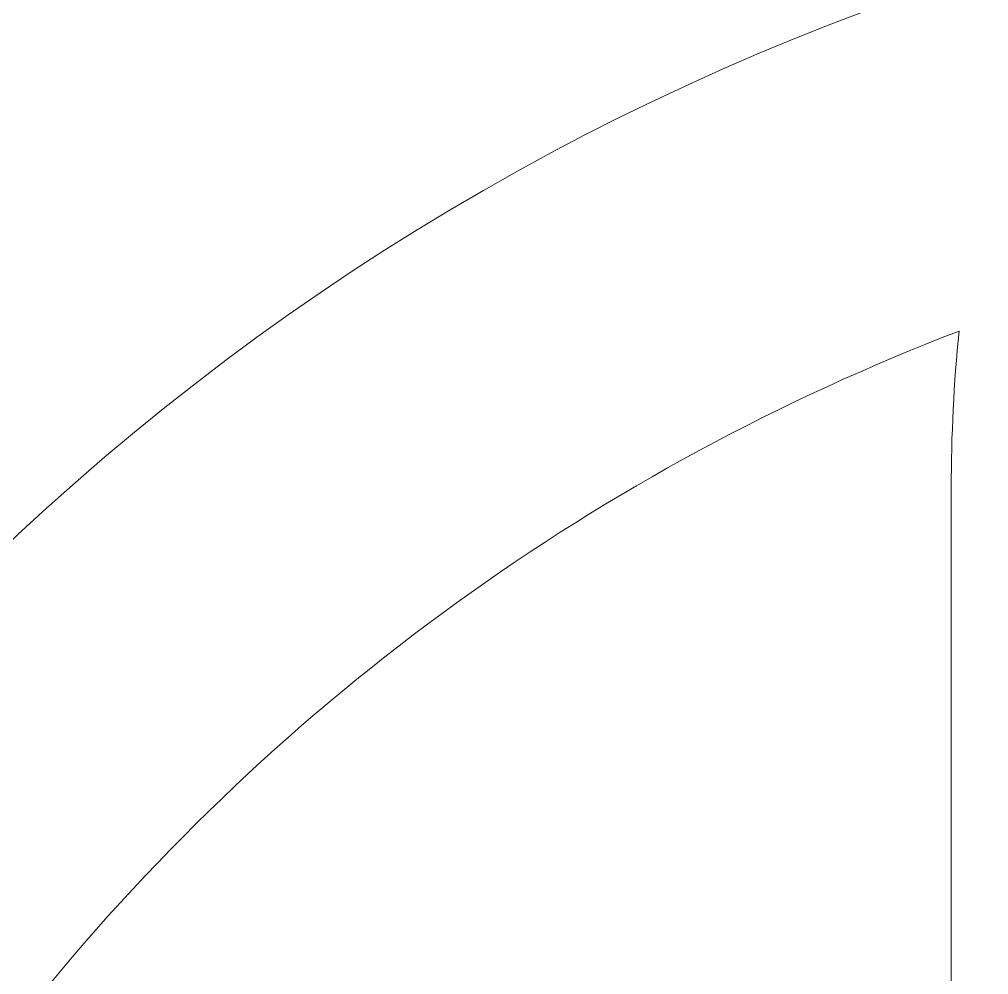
# Model space of a CAD drawing. Extents: x 14 to 2068, y -1996 to -61.
# Drawn here: x 456.03 to 470.66, y -672.83 to -658.42 of the extents above; entities that cross this region are included whole.
import ezdxf

# ---------------------------------------------------------------- set-up
doc = ezdxf.new("R2010")
doc.units = 0
doc.header["$MEASUREMENT"] = 0
doc.layers.add('Layer 1', color=7, linetype='Continuous', lineweight=0)

msp = doc.modelspace()

# ---------------------------------------------------------------- linework, layer by layer
at = {"layer": 'Layer 1'}
for points, knots in [([(795.529, -518.458), (793.979, -510.258), (789.749, -503.528), (783.629, -499.498), (777.519, -495.468), (770.029, -494.288), (761.969, -496.078), (756.839, -497.218), (752.159, -499.848), (748.039, -503.898), (747.379, -503.278), (746.769, -502.708), (746.149, -502.158), (738.969, -495.818), (727.839, -493.618), (718.469, -496.678), (709.359, -499.648), (703.109, -506.928), (700.859, -517.188), (700.809, -517.408), (700.769, -517.618), (700.729, -517.838), (695.309, -520.678), (690.279, -524.558), (685.549, -529.548), (685.299, -529.318), (685.059, -529.078), (684.819, -528.848), (684.109, -528.178), (683.439, -527.548), (682.789, -526.938), (683.419, -522.178), (683.269, -517.448), (682.359, -512.658), (680.379, -502.238), (675.019, -493.678), (667.249, -488.568), (659.499, -483.458), (649.989, -481.958), (639.749, -484.238), (632.909, -485.758), (626.929, -489.178), (621.539, -494.678), (620.479, -493.678), (619.569, -492.808), (618.589, -491.948), (609.469, -483.898), (595.339, -481.108), (583.429, -484.998), (571.889, -488.758), (563.959, -498.008), (561.089, -511.028), (558.339, -523.538), (560.759, -535.888), (568.459, -548.778), (574.999, -559.708), (583.599, -569.248), (594.829, -577.888), (595.739, -583.648), (597.399, -589.448), (599.819, -595.298), (582.039, -596.258), (565.169, -602.168), (550.769, -612.578), (536.109, -623.148), (524.249, -638.118), (516.349, -655.918), (516.349, -655.918), (482.089, -655.918), (482.089, -655.918), (469.289, -655.918), (457.389, -662.288), (450.259, -672.958), (448.159, -676.098), (446.549, -679.508), (445.469, -683.078), (444.389, -686.648), (443.839, -690.378), (443.839, -694.168), (443.839, -701.758), (446.059, -709.098), (450.259, -715.388), (453.069, -719.598), (456.629, -723.138), (460.689, -725.878), (464.759, -728.618), (469.329, -730.558), (474.159, -731.578), (477.499, -746.008), (490.449, -756.798), (505.879, -756.798), (521.009, -756.798), (533.759, -746.428), (537.399, -732.418), (537.399, -732.418), (654.179, -732.428), (654.179, -732.428), (657.819, -746.428), (670.569, -756.798), (685.699, -756.798), (700.829, -756.798), (713.579, -746.428), (717.219, -732.428), (717.219, -732.428), (725.249, -732.428), (725.249, -732.428), (746.339, -732.428), (763.499, -715.268), (763.499, -694.178), (763.499, -694.178), (763.499, -610.448), (763.499, -610.448), (773.839, -593.768), (778.199, -578.248), (776.959, -562.528), (780.669, -558.908), (783.939, -555.078), (786.779, -550.998), (791.819, -543.788), (798.209, -532.568), (795.529, -518.458)], [0, 0, 0, 0, 1, 1, 1, 2, 2, 2, 3, 3, 3, 4, 4, 4, 5, 5, 5, 6, 6, 6, 7, 7, 7, 8, 8, 8, 9, 9, 9, 10, 10, 10, 11, 11, 11, 12, 12, 12, 13, 13, 13, 14, 14, 14, 15, 15, 15, 16, 16, 16, 17, 17, 17, 18, 18, 18, 19, 19, 19, 20, 20, 20, 21, 21, 21, 22, 22, 22, 23, 23, 23, 24, 24, 24, 25, 25, 25, 26, 26, 26, 27, 27, 27, 28, 28, 28, 29, 29, 29, 30, 30, 30, 31, 31, 31, 32, 32, 32, 33, 33, 33, 34, 34, 34, 35, 35, 35, 36, 36, 36, 37, 37, 37, 38, 38, 38, 39, 39, 39, 40, 40, 40, 40]), ([(470.209, -663.124), (470.132, -663.905), (470.091, -664.697), (470.091, -665.498), (470.091, -665.498), (470.091, -715.056), (470.091, -715.056), (469.092, -712.005), (467.743, -709.113), (466.084, -706.429), (466.142, -706.332), (466.2, -706.235), (466.259, -706.138), (466.459, -705.798), (466.669, -705.448), (466.849, -705.098), (466.959, -704.898), (467.049, -704.708), (467.149, -704.508), (467.299, -704.188), (467.459, -703.858), (467.599, -703.528), (467.699, -703.318), (467.789, -703.098), (467.869, -702.878), (467.999, -702.558), (468.129, -702.238), (468.239, -701.908), (468.319, -701.678), (468.399, -701.448), (468.469, -701.218), (468.569, -700.888), (468.669, -700.548), (468.759, -700.218), (468.819, -699.978), (468.879, -699.748), (468.939, -699.518), (469.019, -699.158), (469.089, -698.808), (469.149, -698.448), (469.189, -698.228), (469.239, -697.998), (469.279, -697.768), (469.339, -697.378), (469.379, -696.978), (469.419, -696.578), (469.439, -696.378), (469.469, -696.188), (469.479, -695.988), (469.529, -695.388), (469.559, -694.788), (469.559, -694.168), (469.559, -693.558), (469.529, -692.958), (469.479, -692.358), (469.469, -692.158), (469.439, -691.968), (469.419, -691.768), (469.379, -691.368), (469.339, -690.968), (469.279, -690.578), (469.239, -690.348), (469.189, -690.118), (469.149, -689.898), (469.089, -689.538), (469.019, -689.188), (468.939, -688.828), (468.879, -688.598), (468.819, -688.368), (468.759, -688.128), (468.669, -687.798), (468.569, -687.458), (468.469, -687.128), (468.399, -686.898), (468.319, -686.668), (468.239, -686.438), (468.129, -686.108), (467.999, -685.788), (467.869, -685.468), (467.789, -685.248), (467.699, -685.028), (467.599, -684.818), (467.459, -684.488), (467.299, -684.158), (467.149, -683.838), (467.049, -683.638), (466.959, -683.448), (466.849, -683.248), (466.669, -682.898), (466.459, -682.548), (466.259, -682.208), (466.169, -682.058), (466.079, -681.898), (465.989, -681.758), (465.679, -681.268), (465.359, -680.798), (465.019, -680.338), (464.969, -680.268), (464.919, -680.208), (464.869, -680.138), (464.569, -679.748), (464.259, -679.368), (463.939, -678.988), (463.809, -678.838), (463.669, -678.698), (463.539, -678.548), (463.279, -678.268), (463.029, -677.998), (462.759, -677.728), (462.599, -677.568), (462.429, -677.418), (462.269, -677.258), (462.009, -677.018), (461.749, -676.788), (461.479, -676.558), (461.299, -676.398), (461.119, -676.248), (460.929, -676.098), (460.659, -675.888), (460.389, -675.678), (460.109, -675.468), (459.919, -675.328), (459.719, -675.188), (459.519, -675.048), (459.229, -674.858), (458.939, -674.668), (458.639, -674.478), (458.439, -674.358), (458.229, -674.228), (458.029, -674.108), (457.709, -673.928), (457.389, -673.758), (457.059, -673.588), (456.859, -673.478), (456.659, -673.378), (456.459, -673.278), (456.399, -673.248), (456.349, -673.218), (456.299, -673.198), (460.011, -668.629), (464.823, -665.187), (470.209, -663.124)], [0, 0, 0, 0, 1, 1, 1, 2, 2, 2, 3, 3, 3, 4, 4, 4, 5, 5, 5, 6, 6, 6, 7, 7, 7, 8, 8, 8, 9, 9, 9, 10, 10, 10, 11, 11, 11, 12, 12, 12, 13, 13, 13, 14, 14, 14, 15, 15, 15, 16, 16, 16, 17, 17, 17, 18, 18, 18, 19, 19, 19, 20, 20, 20, 21, 21, 21, 22, 22, 22, 23, 23, 23, 24, 24, 24, 25, 25, 25, 26, 26, 26, 27, 27, 27, 28, 28, 28, 29, 29, 29, 30, 30, 30, 31, 31, 31, 32, 32, 32, 33, 33, 33, 34, 34, 34, 35, 35, 35, 36, 36, 36, 37, 37, 37, 38, 38, 38, 39, 39, 39, 40, 40, 40, 41, 41, 41, 42, 42, 42, 43, 43, 43, 44, 44, 44, 45, 45, 45, 46, 46, 46, 47, 47, 47, 47])]:
    msp.add_open_spline(points, degree=3, knots=knots, dxfattribs=at)

doc.saveas('drawing.dxf')
